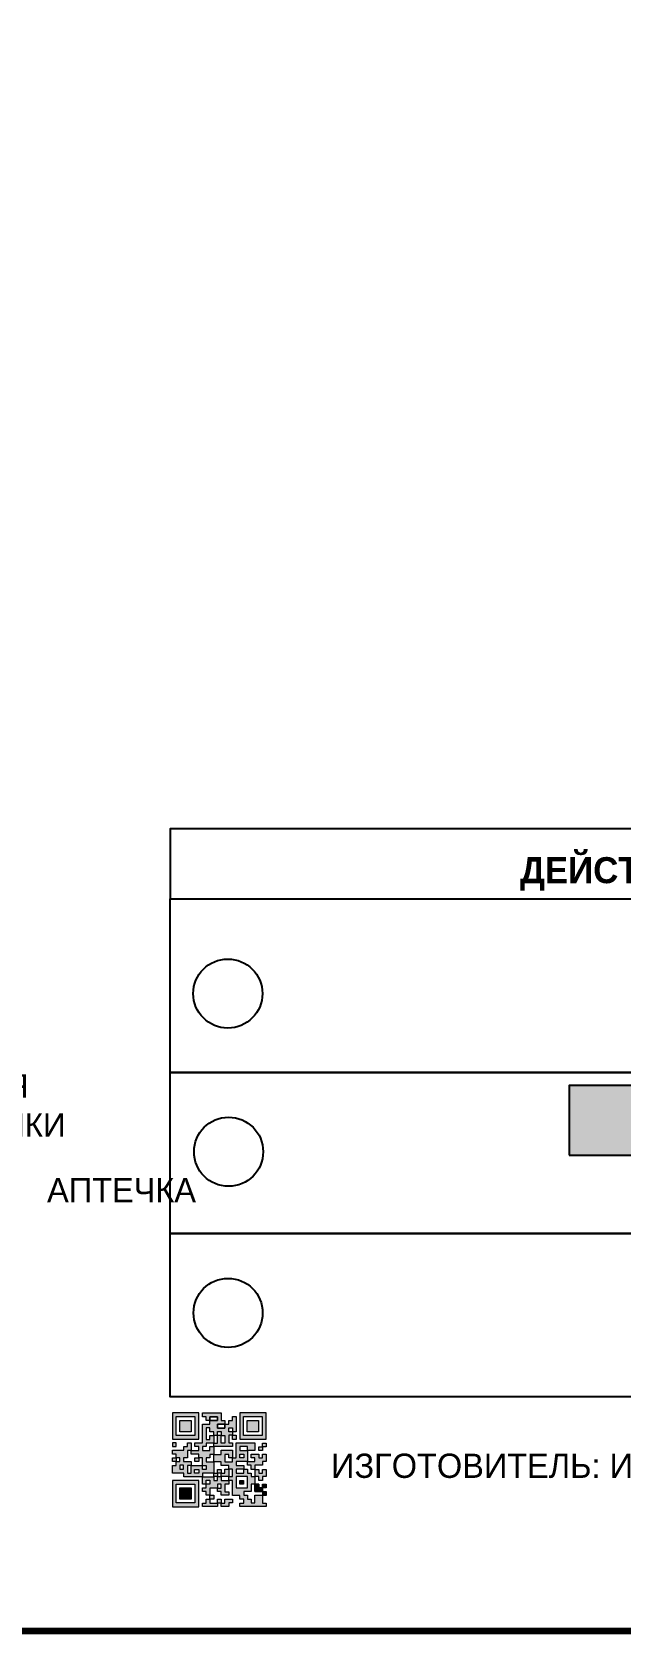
# Model space of a CAD drawing. Header units: millimetres. Extents: x 13114 to 67229, y 22859 to 38520.
# Drawn here: x 33397.9 to 33465.7, y 24277.9 to 24462.2 of the extents above; entities that cross this region are included whole.
import ezdxf

# ---------------------------------------------------------------- set-up
doc = ezdxf.new("R2010")
doc.units = ezdxf.units.MM
doc.styles.add('обычный', font='arial.ttf')

# ---------------------------------------------------------------- blocks, each defined once
blk = doc.blocks.new('QR')
at = {"lineweight": 0}
h = blk.add_hatch(color=256, dxfattribs=at)
h.dxf.hatch_style = 1
h.paths.add_polyline_path([(9241.16, 2687.38), (9242.01, 2687.38), (9242.01, 2687.83), (9241.59, 2687.83), (9241.59, 2688.68), (9239.45, 2688.68), (9239.45, 2688.25), (9239.86, 2688.25), (9239.86, 2687.83), (9240.29, 2687.83), (9240.29, 2688.25), (9241.16, 2688.25), (9241.16, 2687.83), (9240.29, 2687.83), (9240.29, 2687.38), (9239.45, 2687.38), (9239.45, 2685.22), (9238.57, 2685.22), (9238.57, 2684.8), (9239.02, 2684.8), (9239.02, 2684.37), (9238.13, 2684.37), (9238.13, 2683.92), (9239.02, 2683.92), (9239.02, 2683.5), (9239.44, 2683.5), (9239.44, 2682.64), (9239.87, 2682.64), (9239.87, 2682.18), (9239.44, 2682.18), (9239.44, 2682.64), (9238.13, 2682.64), (9238.13, 2681.76), (9237.71, 2681.76), (9237.71, 2682.64), (9238.13, 2682.64), (9238.13, 2683.07), (9237.27, 2683.07), (9237.27, 2683.51), (9237.71, 2683.51), (9237.71, 2684.37), (9238.13, 2684.37), (9238.13, 2685.22), (9237.71, 2685.22), (9237.71, 2684.8), (9237.28, 2684.8), (9237.28, 2684.38), (9235.98, 2684.38), (9235.98, 2683.92), (9236.4, 2683.92), (9236.4, 2683.49), (9236.84, 2683.49), (9236.84, 2683.07), (9236.4, 2683.07), (9236.4, 2682.64), (9235.98, 2682.64), (9235.98, 2681.76), (9237.29, 2681.76), (9237.29, 2681.33), (9239.43, 2681.33), (9239.43, 2681.76), (9240.74, 2681.76), (9240.74, 2683.05), (9239.87, 2683.05), (9239.87, 2683.5), (9240.29, 2683.5), (9240.29, 2683.91), (9240.74, 2683.91), (9240.74, 2684.81), (9240.29, 2684.81), (9240.29, 2684.79), (9240.29, 2684.37), (9239.45, 2684.37), (9239.45, 2684.8), (9239.87, 2684.8), (9239.87, 2685.21), (9240.74, 2685.21), (9240.74, 2686.1), (9240.29, 2686.1), (9240.29, 2685.64), (9239.86, 2685.64), (9239.86, 2686.95), (9240.29, 2686.95), (9240.29, 2686.52), (9240.74, 2686.52), (9240.74, 2686.1), (9241.16, 2686.1), (9241.16, 2686.53), (9241.59, 2686.53), (9241.59, 2686.1), (9242.02, 2686.1), (9242.02, 2685.21), (9241.59, 2685.21), (9241.59, 2686.1), (9241.16, 2686.1), (9241.16, 2685.21), (9240.74, 2685.21), (9240.74, 2684.81), (9242.89, 2684.81), (9242.89, 2685.22), (9242.47, 2685.22), (9242.47, 2686.11), (9242.89, 2686.11), (9242.89, 2686.52), (9242.46, 2686.52), (9242.46, 2686.95), (9242.89, 2686.95), (9242.89, 2686.52), (9243.32, 2686.52), (9243.32, 2688.26), (9242.9, 2688.26), (9242.9, 2687.83), (9242.47, 2687.83), (9242.47, 2687.38), (9242.01, 2687.38), (9242.01, 2686.94), (9241.16, 2686.94)])
h.paths.add_polyline_path([(9239.02, 2682.18), (9239.02, 2681.76), (9238.54, 2681.76), (9238.54, 2682.18)], flags=16)
h.paths.add_polyline_path([(9237.27, 2682.65), (9237.27, 2682.19), (9236.83, 2682.19), (9236.83, 2682.65)], flags=16)
h = blk.add_hatch(color=256, dxfattribs=at)
h.dxf.hatch_style = 1
h.paths.add_polyline_path([(9238.15, 2687.83), (9236.83, 2687.83), (9236.83, 2686.52), (9238.15, 2686.52)], flags=0)
h.paths.add_polyline_path([(9239.01, 2685.65), (9239.01, 2688.68), (9235.98, 2688.68), (9235.98, 2685.65)])
h.paths.add_polyline_path([(9236.41, 2686.1), (9236.41, 2688.26), (9238.56, 2688.26), (9238.56, 2686.1)], flags=16)
h.paths.add_polyline_path([(9236.83, 2686.52), (9236.83, 2687.83), (9238.15, 2687.83), (9238.15, 2686.52)], flags=0)
h = blk.add_hatch(color=256, dxfattribs=at)
h.dxf.hatch_style = 1
h.paths.add_polyline_path([(9238.15, 2686.52), (9238.15, 2687.83), (9236.83, 2687.83), (9236.83, 2686.52)])
h.paths.add_polyline_path([(9245.91, 2686.52), (9245.91, 2687.83), (9244.59, 2687.83), (9244.59, 2686.52)], flags=0)
h.paths.add_polyline_path([(9246.77, 2685.65), (9246.77, 2688.68), (9243.74, 2688.68), (9243.74, 2685.65)])
h.paths.add_polyline_path([(9244.17, 2686.1), (9244.17, 2688.26), (9246.32, 2688.26), (9246.32, 2686.1)], flags=16)
h.paths.add_polyline_path([(9244.59, 2686.52), (9244.59, 2687.83), (9245.91, 2687.83), (9245.91, 2686.52)], flags=0)
h = blk.add_hatch(color=256, dxfattribs=at)
h.dxf.hatch_style = 1
h.paths.add_polyline_path([(9240.75, 2681.76), (9240.75, 2681.35), (9241.17, 2681.35), (9241.17, 2681.76)])
h.paths.add_polyline_path([(9241.6, 2682.18), (9241.17, 2682.18), (9241.17, 2681.76), (9241.6, 2681.76)])
h.paths.add_polyline_path([(9242.47, 2681.34), (9242.47, 2682.19), (9242.02, 2682.19), (9242.02, 2681.76), (9241.6, 2681.76), (9241.6, 2681.34)])
h.paths.add_polyline_path([(9239.87, 2678.3), (9239.44, 2678.3), (9239.44, 2677.89), (9241.17, 2677.89), (9241.17, 2678.3), (9240.28, 2678.3), (9240.28, 2678.73), (9239.87, 2678.73)])
h.paths.add_polyline_path([(9240.75, 2678.73), (9240.75, 2679.19), (9240.28, 2679.19), (9240.28, 2678.73)])
h.paths.add_polyline_path([(9241.6, 2678.73), (9241.17, 2678.73), (9241.17, 2678.3), (9241.6, 2678.3)])
h.paths.add_polyline_path([(9242.02, 2678.3), (9241.6, 2678.3), (9241.6, 2677.89), (9242.48, 2677.89), (9242.48, 2678.31), (9242.9, 2678.31), (9242.9, 2678.73), (9242.02, 2678.73)])
h.paths.add_polyline_path([(9246.36, 2684.37), (9246.36, 2684.79), (9245.93, 2684.79), (9245.93, 2684.37)])
h.paths.add_polyline_path([(9246.78, 2685.2), (9246.36, 2685.2), (9246.36, 2684.79), (9246.78, 2684.79)])
h.paths.add_polyline_path([(9245.91, 2687.83), (9244.59, 2687.83), (9244.59, 2686.52), (9245.91, 2686.52)])
h = blk.add_hatch(color=256, dxfattribs=at)
h.dxf.hatch_style = 1
h.paths.add_polyline_path([(9243.32, 2686.11), (9242.89, 2686.11), (9242.89, 2685.64), (9243.32, 2685.64)])
h.paths.add_polyline_path([(9239.02, 2683.07), (9239.02, 2683.5), (9238.56, 2683.5), (9238.56, 2683.07)])
h.paths.add_polyline_path([(9236.4, 2684.8), (9236.4, 2685.22), (9235.98, 2685.22), (9235.98, 2684.8)])
h.paths.add_polyline_path([(9236.4, 2683.07), (9236.4, 2683.49), (9235.98, 2683.49), (9235.98, 2683.07)])
h = blk.add_hatch(color=256, dxfattribs=at)
h.dxf.hatch_style = 1
h.paths.add_polyline_path([(9243.32, 2682.64), (9243.32, 2683.07), (9244.62, 2683.07), (9244.62, 2684.37), (9243.74, 2684.37), (9243.74, 2684.8), (9244.62, 2684.8), (9244.62, 2684.37), (9245.48, 2684.37), (9245.48, 2685.22), (9243.32, 2685.22), (9243.32, 2683.5), (9242.89, 2683.5), (9242.89, 2683.06), (9242.01, 2683.06), (9242.01, 2683.91), (9242.47, 2683.91), (9242.47, 2683.5), (9242.89, 2683.5), (9242.89, 2684.38), (9241.59, 2684.38), (9241.59, 2683.91), (9240.74, 2683.91), (9240.74, 2683.05), (9241.59, 2683.05), (9241.59, 2682.64), (9242.47, 2682.64), (9242.47, 2682.19), (9242.91, 2682.19), (9242.91, 2681.34), (9242.48, 2681.34), (9242.48, 2680.91), (9242.91, 2680.91), (9242.91, 2679.17), (9243.75, 2679.17), (9243.75, 2678.73), (9244.2, 2678.73), (9244.2, 2678.3), (9243.75, 2678.3), (9243.75, 2677.88), (9246.78, 2677.88), (9246.78, 2678.3), (9246.35, 2678.3), (9246.35, 2679.19), (9245.48, 2679.19), (9245.48, 2678.31), (9245.05, 2678.31), (9245.05, 2678.73), (9244.62, 2678.73), (9244.62, 2679.19), (9244.2, 2679.19), (9244.2, 2679.61), (9245.05, 2679.61), (9245.05, 2680.46), (9245.48, 2680.46), (9245.48, 2681.34), (9245.04, 2681.34), (9245.04, 2681.76), (9244.63, 2681.76), (9244.63, 2682.19), (9244.21, 2682.19), (9244.21, 2681.76), (9243.32, 2681.76), (9243.32, 2682.19), (9244.21, 2682.19), (9244.21, 2682.64)])
h.paths.add_polyline_path([(9243.75, 2683.49), (9243.75, 2683.92), (9244.21, 2683.92), (9244.21, 2683.49)], flags=16)
h.paths.add_polyline_path([(9243.32, 2681.34), (9244.63, 2681.34), (9244.63, 2680.04), (9243.32, 2680.04)], flags=16)
h.paths.add_polyline_path([(9243.76, 2680.89), (9244.18, 2680.89), (9244.18, 2680.48), (9243.76, 2680.48)], flags=0)
h = blk.add_hatch(color=256, dxfattribs=at)
h.dxf.hatch_style = 1
h.paths.add_polyline_path([(9246.36, 2683.07), (9246.78, 2683.07), (9246.78, 2683.92), (9246.36, 2683.92), (9246.36, 2683.49), (9245.92, 2683.49), (9245.92, 2683.92), (9245.06, 2683.92), (9245.06, 2683.49), (9245.48, 2683.49), (9245.48, 2683.07), (9244.62, 2683.07), (9244.62, 2682.65), (9245.05, 2682.65), (9245.05, 2682.18), (9245.48, 2682.18), (9245.48, 2682.65), (9246.36, 2682.65)])
h.paths.add_polyline_path([(9246.78, 2682.18), (9246.36, 2682.18), (9246.36, 2681.75), (9245.92, 2681.75), (9245.92, 2682.18), (9245.48, 2682.18), (9245.48, 2681.34), (9245.48, 2681.34), (9245.94, 2681.34), (9245.94, 2680.91), (9246.36, 2680.91), (9246.36, 2681.34), (9246.78, 2681.34)])
h = blk.add_hatch(color=256, dxfattribs=at)
h.dxf.hatch_style = 1
h.paths.add_polyline_path([(9235.98, 2680.9), (9235.98, 2677.86), (9239.02, 2677.86), (9239.02, 2680.9)])
h.paths.add_polyline_path([(9238.57, 2680.48), (9238.57, 2678.32), (9236.41, 2678.32), (9236.41, 2680.48)], flags=16)
h.paths.add_polyline_path([(9238.15, 2680.05), (9238.15, 2678.74), (9236.83, 2678.74), (9236.83, 2680.05)], flags=0)
h = blk.add_hatch(color=256, dxfattribs=at)
h.dxf.hatch_style = 1
h.paths.add_polyline_path([(9238.15, 2680.05), (9236.83, 2680.05), (9236.83, 2678.74), (9238.15, 2678.74)])
h = blk.add_hatch(color=256, dxfattribs=at)
h.dxf.hatch_style = 1
h.paths.add_polyline_path([(9242.02, 2680.46), (9242.48, 2680.46), (9242.48, 2680.91), (9241.58, 2680.91), (9241.58, 2681.35), (9241.17, 2681.35), (9241.17, 2680.91), (9240.75, 2680.91), (9240.75, 2681.33), (9239.43, 2681.33), (9239.43, 2680.46), (9239.86, 2680.46), (9239.86, 2680.92), (9240.3, 2680.92), (9240.3, 2680.46), (9239.86, 2680.46), (9239.86, 2680.04), (9239.44, 2680.04), (9239.44, 2679.62), (9239.86, 2679.62), (9239.86, 2679.19), (9240.29, 2679.19), (9240.29, 2680.03), (9241.18, 2680.03), (9241.18, 2680.47), (9241.6, 2680.47), (9241.6, 2680.03), (9241.18, 2680.03), (9241.18, 2679.61), (9241.6, 2679.61), (9241.6, 2679.19), (9242.47, 2679.19), (9242.47, 2679.6), (9242.02, 2679.6)])
h = blk.add_hatch(color=256, dxfattribs=at)
h.dxf.hatch_style = 1
h.paths.add_polyline_path([(9244.18, 2680.48), (9244.18, 2680.89), (9243.76, 2680.89), (9243.76, 2680.48)])
h = blk.add_hatch(color=256, dxfattribs=at)
h.dxf.hatch_style = 1
h.paths.add_polyline_path([(9245.93, 2680.04), (9245.93, 2680.46), (9245.48, 2680.46), (9245.48, 2679.62), (9246.35, 2679.62), (9246.35, 2680.04)])
h.paths.add_polyline_path([(9246.78, 2680.04), (9246.78, 2680.46), (9246.35, 2680.46), (9246.35, 2680.04)])
h.paths.add_polyline_path([(9246.78, 2679.18), (9246.78, 2679.62), (9246.35, 2679.62), (9246.35, 2679.18)])
for points in [[(9237.71, 2685.22), (9238.13, 2685.22), (9238.13, 2684.37), (9237.71, 2684.37), (9237.71, 2683.51), (9237.27, 2683.51), (9237.27, 2683.07), (9238.13, 2683.07), (9238.13, 2682.64), (9237.71, 2682.64), (9237.71, 2681.76), (9238.13, 2681.76), (9238.13, 2682.64), (9239.44, 2682.64), (9239.44, 2683.5), (9239.02, 2683.5), (9239.02, 2683.07), (9238.56, 2683.07), (9238.56, 2683.5), (9239.02, 2683.5), (9239.02, 2683.92), (9238.13, 2683.92), (9238.13, 2684.37), (9239.02, 2684.37), (9239.02, 2684.8), (9238.57, 2684.8), (9238.57, 2685.22), (9239.45, 2685.22), (9239.45, 2687.38), (9240.29, 2687.38), (9240.29, 2687.83), (9239.86, 2687.83), (9239.86, 2688.25), (9239.45, 2688.25), (9239.45, 2688.68), (9241.59, 2688.68), (9241.59, 2687.83), (9242.01, 2687.83), (9242.01, 2687.38), (9242.47, 2687.38), (9242.47, 2687.83), (9242.9, 2687.83), (9242.9, 2688.26), (9243.32, 2688.26), (9243.32, 2686.52), (9242.89, 2686.52), (9242.89, 2686.11), (9243.32, 2686.11), (9243.32, 2685.64), (9242.89, 2685.64), (9242.89, 2686.11), (9242.47, 2686.11), (9242.47, 2685.22), (9242.89, 2685.22), (9242.89, 2684.81), (9240.74, 2684.81), (9240.74, 2683.91), (9241.59, 2683.91), (9241.59, 2684.38), (9242.89, 2684.38), (9242.89, 2683.5), (9242.47, 2683.5), (9242.47, 2683.91), (9242.01, 2683.91), (9242.01, 2683.06), (9242.89, 2683.06), (9242.89, 2683.5), (9243.32, 2683.5), (9243.32, 2685.22), (9245.48, 2685.22), (9245.48, 2684.37), (9244.62, 2684.37), (9244.62, 2683.07), (9245.48, 2683.07), (9245.48, 2683.49), (9245.06, 2683.49), (9245.06, 2683.92), (9245.92, 2683.92), (9245.92, 2683.49), (9246.36, 2683.49), (9246.36, 2683.92), (9246.78, 2683.92), (9246.78, 2683.07), (9246.36, 2683.07), (9246.36, 2682.65), (9245.48, 2682.65), (9245.48, 2682.18), (9245.92, 2682.18), (9245.92, 2681.75), (9246.36, 2681.75), (9246.36, 2682.18), (9246.78, 2682.18), (9246.78, 2681.34), (9246.36, 2681.34), (9246.36, 2680.91), (9245.94, 2680.91), (9245.94, 2681.34), (9245.48, 2681.34), (9245.48, 2680.46), (9245.93, 2680.46), (9245.93, 2680.04), (9246.35, 2680.04), (9246.35, 2680.46), (9246.78, 2680.46), (9246.78, 2680.04), (9246.78, 2680.04), (9246.35, 2680.04), (9246.35, 2679.62), (9246.78, 2679.62), (9246.78, 2679.18), (9246.35, 2679.18), (9246.35, 2678.3), (9246.78, 2678.3), (9246.78, 2677.88), (9243.75, 2677.88), (9243.75, 2678.3), (9244.2, 2678.3), (9244.2, 2678.73), (9243.75, 2678.73), (9243.75, 2679.17), (9242.91, 2679.17), (9242.91, 2680.91), (9242.48, 2680.91), (9242.48, 2680.46), (9242.02, 2680.46), (9242.02, 2679.6), (9242.47, 2679.6), (9242.47, 2679.19), (9241.6, 2679.19), (9241.6, 2679.61), (9241.18, 2679.61), (9241.18, 2680.03), (9240.29, 2680.03), (9240.29, 2679.19), (9240.75, 2679.19), (9240.75, 2678.73), (9240.28, 2678.73), (9240.28, 2678.3), (9241.17, 2678.3), (9241.17, 2678.73), (9241.6, 2678.73), (9241.6, 2678.3), (9242.02, 2678.3), (9242.02, 2678.73), (9242.9, 2678.73), (9242.9, 2678.31), (9242.48, 2678.31), (9242.48, 2677.89), (9241.6, 2677.89), (9241.6, 2678.3), (9241.17, 2678.3), (9241.17, 2677.89), (9239.44, 2677.89), (9239.44, 2678.3), (9239.87, 2678.3), (9239.87, 2678.73), (9240.28, 2678.73), (9240.28, 2679.19), (9240.29, 2679.19), (9239.86, 2679.19), (9239.86, 2679.62), (9239.44, 2679.62), (9239.44, 2680.04), (9239.86, 2680.04), (9239.86, 2680.46), (9239.43, 2680.46), (9239.43, 2681.33), (9237.29, 2681.33), (9237.29, 2681.76), (9235.98, 2681.76), (9235.98, 2682.64), (9236.4, 2682.64), (9236.4, 2683.07), (9235.98, 2683.07), (9235.98, 2683.49), (9236.4, 2683.49), (9236.4, 2683.92), (9235.98, 2683.92), (9235.98, 2684.38), (9237.28, 2684.38), (9237.28, 2684.8), (9237.71, 2684.8), (9237.71, 2685.22), (9237.92, 2685.22)], [(9240.74, 2686.1), (9240.74, 2686.52), (9240.29, 2686.52), (9240.29, 2686.95), (9239.86, 2686.95), (9239.86, 2685.64), (9240.29, 2685.64), (9240.29, 2686.1), (9240.74, 2686.1), (9240.74, 2686.52)], [(9240.74, 2685.21), (9239.87, 2685.21), (9239.87, 2684.8), (9239.45, 2684.8), (9239.45, 2684.37), (9240.29, 2684.37), (9240.29, 2684.79), (9240.29, 2684.81), (9240.74, 2684.81), (9240.74, 2685.21), (9239.87, 2685.21)], [(9240.74, 2683.91), (9240.29, 2683.91), (9240.29, 2683.5), (9239.87, 2683.5), (9239.87, 2683.05), (9240.74, 2683.05), (9240.74, 2683.91)], [(9244.62, 2684.37), (9244.62, 2684.8), (9243.74, 2684.8), (9243.74, 2684.37), (9244.62, 2684.37)], [(9240.74, 2683.05), (9240.74, 2681.76), (9239.43, 2681.76), (9239.43, 2681.33), (9240.75, 2681.33), (9240.75, 2681.35), (9240.75, 2680.91), (9241.17, 2680.91), (9241.17, 2681.35), (9241.58, 2681.35), (9241.58, 2680.91), (9242.48, 2680.91), (9242.48, 2681.34), (9242.91, 2681.34), (9242.91, 2682.19), (9242.47, 2682.19), (9242.47, 2682.64), (9241.59, 2682.64), (9241.59, 2683.05), (9240.74, 2683.05)], [(9241.6, 2681.76), (9242.02, 2681.76), (9242.02, 2682.19), (9242.47, 2682.19), (9242.47, 2681.34), (9241.6, 2681.34), (9241.6, 2681.76)], [(9244.62, 2683.07), (9243.32, 2683.07), (9243.32, 2682.64), (9244.21, 2682.64), (9244.21, 2682.19), (9243.32, 2682.19), (9243.32, 2681.76), (9244.21, 2681.76), (9244.21, 2682.19), (9244.63, 2682.19), (9244.63, 2681.76), (9245.04, 2681.76), (9245.04, 2681.34), (9245.48, 2681.34)], [(9245.48, 2682.18), (9245.05, 2682.18), (9245.05, 2682.65), (9244.62, 2682.65), (9244.62, 2683.07)], [(9245.48, 2682.18), (9245.48, 2681.34)], [(9239.86, 2680.46), (9239.86, 2680.92), (9240.3, 2680.92), (9240.3, 2680.46), (9239.86, 2680.46)], [(9245.48, 2680.46), (9245.05, 2680.46), (9245.05, 2679.61), (9244.2, 2679.61), (9244.2, 2679.19), (9244.62, 2679.19), (9244.62, 2678.73), (9245.05, 2678.73), (9245.05, 2678.31), (9245.48, 2678.31), (9245.48, 2679.19), (9246.35, 2679.19), (9246.35, 2679.07)], [(9246.35, 2679.62), (9245.48, 2679.62), (9245.48, 2680.46)], [(9245.48, 2680.46), (9245.48, 2679.62), (9246.35, 2679.62), (9246.35, 2680.04), (9245.93, 2680.04), (9245.93, 2680.46), (9245.48, 2680.46), (9245.48, 2679.62)], [(9246.35, 2679.62), (9246.35, 2679.18)]]:
    blk.add_lwpolyline(points, dxfattribs=at)
for points in [[(9235.98, 2685.65), (9239.01, 2685.65), (9239.01, 2688.68), (9235.98, 2688.68)], [(9236.41, 2688.26), (9238.56, 2688.26), (9238.56, 2686.1), (9236.41, 2686.1)], [(9236.83, 2687.83), (9238.15, 2687.83), (9238.15, 2686.52), (9236.83, 2686.52)], [(9240.29, 2687.83), (9241.16, 2687.83), (9241.16, 2688.25), (9240.29, 2688.25)], [(9240.29, 2688.25), (9241.16, 2688.25), (9241.16, 2687.83), (9240.29, 2687.83)], [(9242.01, 2687.38), (9241.16, 2687.38), (9241.16, 2686.94), (9242.01, 2686.94)], [(9241.16, 2687.38), (9242.01, 2687.38), (9242.01, 2686.94), (9241.16, 2686.94)], [(9243.74, 2685.65), (9246.77, 2685.65), (9246.77, 2688.68), (9243.74, 2688.68)], [(9244.17, 2688.26), (9246.32, 2688.26), (9246.32, 2686.1), (9244.17, 2686.1)], [(9244.59, 2687.83), (9245.91, 2687.83), (9245.91, 2686.52), (9244.59, 2686.52)], [(9241.16, 2686.1), (9240.74, 2686.1), (9240.74, 2685.21), (9241.16, 2685.21)], [(9241.16, 2686.53), (9241.59, 2686.53), (9241.59, 2686.1), (9241.16, 2686.1)], [(9241.59, 2686.1), (9242.02, 2686.1), (9242.02, 2685.21), (9241.59, 2685.21)], [(9242.89, 2686.52), (9242.46, 2686.52), (9242.46, 2686.95), (9242.89, 2686.95)], [(9235.98, 2684.8), (9236.4, 2684.8), (9236.4, 2685.22), (9235.98, 2685.22)], [(9243.75, 2683.92), (9244.21, 2683.92), (9244.21, 2683.49), (9243.75, 2683.49)], [(9245.93, 2684.79), (9246.36, 2684.79), (9246.36, 2684.37), (9245.93, 2684.37)], [(9246.36, 2685.2), (9246.78, 2685.2), (9246.78, 2684.79), (9246.36, 2684.79)], [(9236.4, 2683.07), (9236.84, 2683.07), (9236.84, 2683.49), (9236.4, 2683.49)], [(9236.83, 2682.19), (9237.27, 2682.19), (9237.27, 2682.65), (9236.83, 2682.65)], [(9238.54, 2682.18), (9239.02, 2682.18), (9239.02, 2681.76), (9238.54, 2681.76)], [(9239.44, 2682.64), (9239.87, 2682.64), (9239.87, 2682.18), (9239.44, 2682.18)], [(9240.75, 2681.76), (9241.17, 2681.76), (9241.17, 2681.35), (9240.75, 2681.35)], [(9241.17, 2682.18), (9241.6, 2682.18), (9241.6, 2681.76), (9241.17, 2681.76)], [(9235.98, 2677.86), (9239.02, 2677.86), (9239.02, 2680.9), (9235.98, 2680.9)], [(9236.41, 2680.48), (9238.57, 2680.48), (9238.57, 2678.32), (9236.41, 2678.32)], [(9236.83, 2680.05), (9238.15, 2680.05), (9238.15, 2678.74), (9236.83, 2678.74)], [(9241.18, 2680.03), (9241.6, 2680.03), (9241.6, 2680.47), (9241.18, 2680.47)], [(9243.32, 2680.04), (9244.63, 2680.04), (9244.63, 2681.34), (9243.32, 2681.34)], [(9243.76, 2680.89), (9244.18, 2680.89), (9244.18, 2680.48), (9243.76, 2680.48)]]:
    blk.add_lwpolyline(points, close=True, dxfattribs=at)
blk = doc.blocks.new('A$C32E8229D')
at = {"true_color": 0xffffff}
blk.add_hatch(color=7, dxfattribs=at).paths.add_polyline_path([(0, 0), (0, -8), (16, -8), (16, 0)])
h = blk.add_hatch(color=126)
h.paths.add_polyline_path([(0.2, -0.2), (15.8, -0.2), (15.8, -7.8), (0.2, -7.8)])
h.paths.add_polyline_path([(13.49, -2.05), (12.08, -2.05), (11.37, -2.63, 0.162397), (11.29, -2.84), (11.29, -3.63), (10.35, -3.63), (10.35, -4.05), (11.68, -4.05), (11.68, -3.48), (12.26, -4.28), (11.29, -5.1), (11.29, -6.78), (11.85, -6.78), (11.85, -5.44), (12.8, -4.64), (12.8, -5.94), (14.46, -5.94), (14.46, -5.39), (13.45, -5.39), (13.45, -3.97), (12.46, -2.59), (13.15, -2.59), (13.69, -3.34), (14.18, -3)], flags=16)
h.paths.add_polyline_path([(10.74, -1.82, 1), (11.8, -1.82, 1)], flags=16)
h.paths.add_polyline_path([(9.39, -3.59), (5.99, -3.59), (6.56, -3.03), (5.91, -3.03), (5.1, -3.83), (5.91, -4.64), (6.56, -4.64), (5.99, -4.09), (9.39, -4.09)], flags=16)
h.paths.add_polyline_path([(4.29, -1.08), (1.72, -1.08), (1.72, -6.6), (4.29, -6.6)], flags=16)
at = {"color": 126}
blk.add_lwpolyline([(16, -8), (0, -8), (0, 0), (16, 0)], close=True, dxfattribs=at)

msp = doc.modelspace()

# ---------------------------------------------------------------- linework, layer by layer
at = {"color": 6, "lineweight": 100}
msp.add_lwpolyline([(33388.44, 24277.86), (33988.44, 24277.86), (33988.44, 24672.86), (33388.44, 24672.86)], close=True, dxfattribs=at)
for points in [[(33413.8, 24362.25), (33557.57, 24362.25), (33557.57, 24370.3), (33413.8, 24370.3)], [(33413.8, 24362.25), (33557.57, 24362.25), (33557.57, 24304.85), (33413.8, 24304.85)]]:
    msp.add_lwpolyline(points, close=True)
for points in [[(33472.22, 24342.25), (33413.8, 24342.25), (33557.57, 24342.25)], [(33472.22, 24323.68), (33413.8, 24323.68), (33557.57, 24323.68)]]:
    msp.add_lwpolyline(points)
for centre in [(33420.43, 24351.33), (33420.52, 24333.1), (33420.46, 24314.52)]:
    msp.add_circle(centre, 3.98)

# ---------------------------------------------------------------- block references
at = {"xscale": -1}
msp.add_blockref('A$C32E8229D', (33475.75, 24340.72), dxfattribs=at)
at = {"color": 22, "lineweight": 100, "true_color": 0xbb1e10}
msp.add_blockref('QR', (24178.07, 21614.31), dxfattribs=at)

# ---------------------------------------------------------------- texts
at = {"lineweight": 0, "attachment_point": 5, "style": 'обычный'}
for s, insert, char_height, width in [('{\\fProxima Nova Rg|b1|i0|c204|p2;ДЕЙСТВИЯ ПРИ ПОЖАРЕ: СОХРАНЯЙТЕ СПОКОЙСТВИЕ\\H1.6644x; }', (33510.96, 24365.12), 3, 175.1736), ('\\pi-8.1,l8.1,t8.1;{\\fProxima Nova Rg|b0|i0|c204|p2;КНОПКА ВКЛЮЧЕНИЯ\\PПОЖАРНОЙ АВТОМАТИКИ}', (33378.09, 24338.41), 2.7, 126.6484), ('\\pi-8.4,l8.4,t8.4;{\\fProxima Nova Rg|b0|i0|c204|p2;АПТЕЧКА\\H1.1667x; }', (33408.19, 24328.68), 2.8, 126.6484), ('\\pi-8.4,l8.4,t8.4;{\\fProxima Nova Rg|b0|i0|c204|p2;ИЗГОТОВИТЕЛЬ: ИП АНДРЕЕВ А. А.\\fProxima Nova Rg|b0|i0|c0|p2; \\fProxima Nova Rg|b0|i0|c204|p2;ФП-24 - 2022/ 200-25-1440 ГОСТ 34428-2018-Е\\H1.2266x; }', (33506.36, 24296.5), 2.8, 191.3484)]:
    msp.add_mtext(s, dxfattribs=dict(at, insert=insert, char_height=char_height, width=width))

doc.saveas('drawing.dxf')
